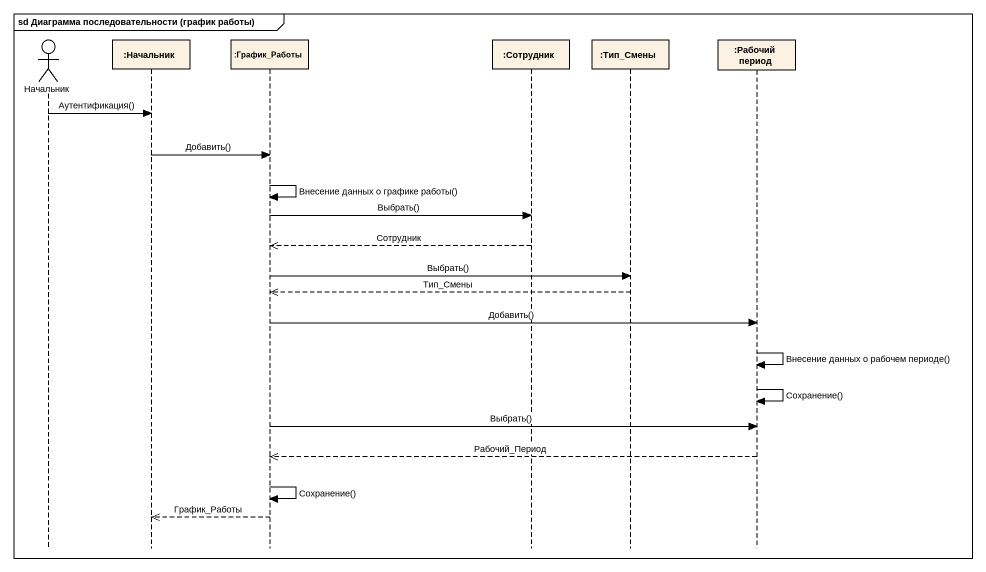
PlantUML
@startuml
mainframe sd Диаграмма последовательности (график работы)
hide footbox
actor Начальник
participant ":Начальник" as Начальник_2
participant ":График_Работы" as График_Работы
participant ":Сотрудник" as Сотрудник
participant ":Тип_Смены" as Тип_Смены
participant ":Рабочий период" as Рабочий_период

Начальник -> Начальник_2 : Аутентификация()
Начальник_2 -> График_Работы : Добавить()
График_Работы -> График_Работы : Внесение данных о графике работы()
График_Работы -> Сотрудник : Выбрать()
Сотрудник -->> График_Работы : Сотрудник
График_Работы -> Тип_Смены : Выбрать()
Тип_Смены -->> График_Работы : Тип_Смены
График_Работы -> Рабочий_период : Добавить()
Рабочий_период -> Рабочий_период : Внесение данных о рабочем периоде()
Рабочий_период -> Рабочий_период : Сохранение()
График_Работы -> Рабочий_период : Выбрать()
Рабочий_период -->> График_Работы : Рабочий_Период
График_Работы -> График_Работы : Сохранение()
График_Работы -->> Начальник_2 : График_Работы
@enduml
